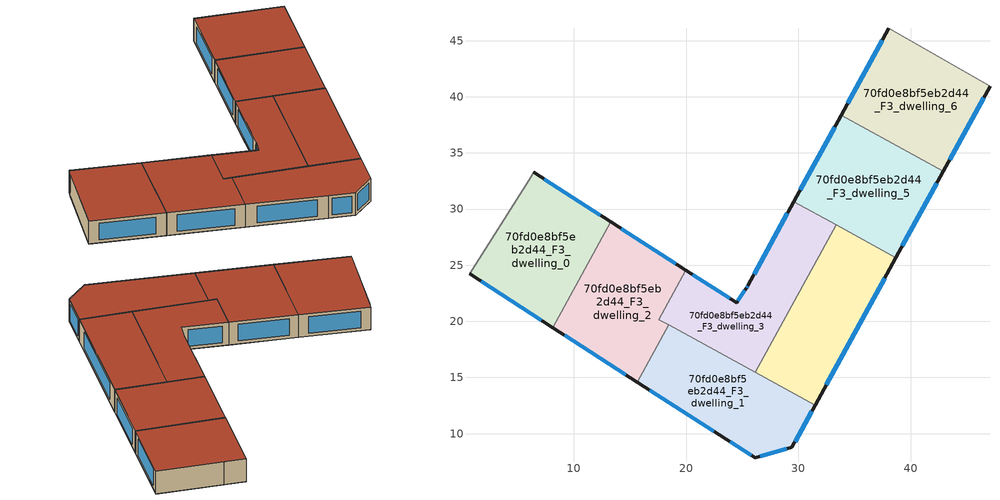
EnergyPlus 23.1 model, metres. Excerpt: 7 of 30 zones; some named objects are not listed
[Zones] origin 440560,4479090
70fd0e8bf5eb2d44_F3_dwelling_0
 floor to 70fd0e8bf5eb2d44_F2_dwelling_0 (EU_floor_Construction): 8.13,19.44 13.29,28.86 6.42,33.27 6.02,32.62 0.7,24.22 z9
 wall outside (EU_wall_Construction): 6.42,33.27 13.29,28.86 / 8.13,19.44 0.7,24.22 z9:12
 wall adiabatic (EU_wall_Construction): 0.7,24.22 6.02,32.62 6.42,33.27 z9:12
 wall to 70fd0e8bf5eb2d44_F3_dwelling_2 (EU_wall_Construction): 13.29,28.86 8.13,19.44 z9:12
 window (EU_Window_Construction): 7.37,32.65 12.33,29.47 / 7.1,20.1 1.73,23.56 z9.42:11.58
 roof outside (EU_roof_Construction): 13.29,28.86 8.13,19.44 0.7,24.22 6.02,32.62 6.42,33.27 z12
70fd0e8bf5eb2d44_F3_dwelling_1
 floor to 70fd0e8bf5eb2d44_F2_dwelling_1 (EU_floor_Construction): 29.42,8.77 31.48,12.53 18.44,19.68 15.65,14.59 23.58,9.49 26.16,7.84 z9
 wall outside (EU_wall_Construction): 31.48,12.53 29.42,8.77 26.16,7.84 23.58,9.49 15.65,14.59 z9:12
 wall to 70fd0e8bf5eb2d44_F3_dwelling_2 (EU_wall_Construction): 15.65,14.59 18.44,19.68 z9:12
 wall to 70fd0e8bf5eb2d44_F3_dwelling_3 (EU_wall_Construction): 18.44,19.68 26.16,15.45 z9:12
 wall to 70fd0e8bf5eb2d44_F3_dwelling_4 (EU_wall_Construction): 26.16,15.45 31.48,12.53 z9:12
 window (EU_Window_Construction): 28.97,8.65 26.61,7.97 / 25.8,8.07 23.94,9.26 / 22.48,10.2 16.75,13.88 / 31.2,12.01 29.71,9.3 z9.42:11.58
 roof outside (EU_roof_Construction): 31.48,12.53 29.42,8.77 26.16,7.84 23.58,9.49 15.65,14.59 18.44,19.68 z12
70fd0e8bf5eb2d44_F3_dwelling_2
 floor to 70fd0e8bf5eb2d44_F2_dwelling_2 (EU_floor_Construction): 15.65,14.59 18.44,19.68 17.57,20.15 19.98,24.55 13.29,28.86 8.13,19.44 z9
 wall outside (EU_wall_Construction): 15.65,14.59 8.13,19.44 / 13.29,28.86 19.98,24.55 z9:12
 wall to 70fd0e8bf5eb2d44_F3_dwelling_3 (EU_wall_Construction): 19.98,24.55 17.57,20.15 18.44,19.68 z9:12
 window (EU_Window_Construction): 14.61,15.26 9.17,18.76 / 14.22,28.26 19.05,25.15 z9.42:11.58
 roof outside (EU_roof_Construction): 19.98,24.55 17.57,20.15 18.44,19.68 15.65,14.59 8.13,19.44 13.29,28.86 z12
70fd0e8bf5eb2d44_F3_dwelling_3
 floor to 70fd0e8bf5eb2d44_F2_dwelling_3 (EU_floor_Construction): 26.16,15.45 33.36,28.59 29.59,30.65 25.49,23.16 25.36,22.96 24.49,21.66 19.98,24.55 17.57,20.15 z9
 wall outside (EU_wall_Construction): 19.98,24.55 24.49,21.66 25.36,22.96 25.49,23.16 29.59,30.65 z9:12
 wall to 70fd0e8bf5eb2d44_F3_dwelling_4 (EU_wall_Construction): 33.36,28.59 26.16,15.45 z9:12
 wall to 70fd0e8bf5eb2d44_F3_dwelling_5 (EU_wall_Construction): 29.59,30.65 33.36,28.59 z9:12
 window (EU_Window_Construction): 20.61,24.15 23.86,22.06 / 24.61,21.84 25.24,22.78 / 25.38,22.99 25.48,23.13 / 26.06,24.2 29.02,29.61 z9.42:11.58
 roof outside (EU_roof_Construction): 33.36,28.59 26.16,15.45 17.57,20.15 19.98,24.55 24.49,21.66 25.36,22.96 25.49,23.16 29.59,30.65 z12
70fd0e8bf5eb2d44_F3_dwelling_4
 floor to 70fd0e8bf5eb2d44_F2_dwelling_4 (EU_floor_Construction): 31.48,12.53 38.69,25.67 33.36,28.59 26.16,15.45 z9
 wall outside (EU_wall_Construction): 38.69,25.67 31.48,12.53 z9:12
 wall to 70fd0e8bf5eb2d44_F3_dwelling_5 (EU_wall_Construction): 33.36,28.59 38.69,25.67 z9:12
 window (EU_Window_Construction): 37.69,23.85 32.48,14.36 z9.42:11.58
 roof outside (EU_roof_Construction): 38.69,25.67 31.48,12.53 26.16,15.45 33.36,28.59 z12
70fd0e8bf5eb2d44_F3_dwelling_5
 floor to 70fd0e8bf5eb2d44_F2_dwelling_5 (EU_floor_Construction): 38.69,25.67 42.91,33.36 33.81,38.34 29.59,30.65 z9
 wall outside (EU_wall_Construction): 29.59,30.65 33.81,38.34 / 42.91,33.36 38.69,25.67 z9:12
 wall to 70fd0e8bf5eb2d44_F3_dwelling_6 (EU_wall_Construction): 33.81,38.34 42.91,33.36 z9:12
 window (EU_Window_Construction): 30.18,31.72 33.22,37.28 / 42.32,32.29 39.27,26.74 z9.42:11.58
 roof outside (EU_roof_Construction): 42.91,33.36 38.69,25.67 29.59,30.65 33.81,38.34 z12
70fd0e8bf5eb2d44_F3_dwelling_6
 floor to 70fd0e8bf5eb2d44_F2_dwelling_6 (EU_floor_Construction): 42.91,33.36 47.07,40.96 40.25,44.88 38.06,46.12 33.81,38.34 z9
 wall outside (EU_wall_Construction): 47.07,40.96 42.91,33.36 / 33.81,38.34 38.06,46.12 z9:12
 wall adiabatic (EU_wall_Construction): 38.06,46.12 40.25,44.88 47.07,40.96 z9:12
 window (EU_Window_Construction): 46.49,39.9 43.48,34.42 / 34.4,39.42 37.47,45.04 z9.42:11.58
 roof outside (EU_roof_Construction): 47.07,40.96 42.91,33.36 33.81,38.34 38.06,46.12 40.25,44.88 z12
[Building]
EU S2 Campaign: North Axis=0; Terrain=City; Solar Distribution=FullExterior
[Site:Location]
Madrid: Latitude=40.5; Longitude=-3.5; Time Zone=1; Elevation=609
[SizingPeriod:WeatherFileDays]
AnnualSizingPeriod: Begin Month=1; Begin Day of Month=1; End Month=12; End Day of Month=31; Day of Week for Start Day=Monday; Use Weather File Daylight Saving Period=No; Use Weather File Rain and Snow Indicators=No
[MATERIAL]
EU_InternalMass_Material: Roughness=MediumRough; Thickness=0.1; Conductivity=1; Density=1800; Specific Heat=900; Thermal Absorptance=0.9; Solar Absorptance=0.7; Visible Absorptance=0.7
[MATERIAL:NOMASS] Roughness=MediumRough; Thermal Absorptance=0.9; Solar Absorptance=0.7; Visible Absorptance=0.7
Name | Thermal Resistance
EU_wall_NoMass | 1.60022
EU_roof_NoMass | 1.57597
EU_floor_NoMass | 0.470652
[WINDOWMATERIAL:SIMPLEGLAZINGSYSTEM]
EU_Window_SimpleGlazing: UFactor=3.28802; Solar Heat Gain Coefficient=0.85; Visible Transmittance=0.85
[CONSTRUCTION]
EU_wall_Construction: EU_wall_NoMass
EU_roof_Construction: EU_roof_NoMass
EU_floor_Construction: EU_floor_NoMass
EU_InternalMass_Construction: EU_InternalMass_Material
EU_Window_Construction: EU_Window_SimpleGlazing
[ZONE] Type=1; Multiplier=1; Ceiling Height=autocalculate; Floor Area=autocalculate; Part of Total Floor Area=Yes
Name | Volume
70fd0e8bf5eb2d44_F3_dwelling_0 | 272.906
70fd0e8bf5eb2d44_F3_dwelling_1 | 272.907
70fd0e8bf5eb2d44_F3_dwelling_2 | 272.896
70fd0e8bf5eb2d44_F3_dwelling_3 | 272.895
70fd0e8bf5eb2d44_F3_dwelling_4 | 272.887
70fd0e8bf5eb2d44_F3_dwelling_5 | 272.918
70fd0e8bf5eb2d44_F3_dwelling_6 | 272.884
[INTERNALMASS] Construction=EU_InternalMass_Construction
Name | Zone or ZoneList | Surface Area
70fd0e8bf5eb2d44_F3_dwelling_0_EU_InternalMass | 70fd0e8bf5eb2d44_F3_dwelling_0 | 90.9687
70fd0e8bf5eb2d44_F3_dwelling_1_EU_InternalMass | 70fd0e8bf5eb2d44_F3_dwelling_1 | 90.9697
70fd0e8bf5eb2d44_F3_dwelling_2_EU_InternalMass | 70fd0e8bf5eb2d44_F3_dwelling_2 | 90.9652
70fd0e8bf5eb2d44_F3_dwelling_3_EU_InternalMass | 70fd0e8bf5eb2d44_F3_dwelling_3 | 90.9653
70fd0e8bf5eb2d44_F3_dwelling_4_EU_InternalMass | 70fd0e8bf5eb2d44_F3_dwelling_4 | 90.9636
70fd0e8bf5eb2d44_F3_dwelling_5_EU_InternalMass | 70fd0e8bf5eb2d44_F3_dwelling_5 | 90.9726
70fd0e8bf5eb2d44_F3_dwelling_6_EU_InternalMass | 70fd0e8bf5eb2d44_F3_dwelling_6 | 90.9612
[OTHEREQUIPMENT] Fuel Type=Electricity; Design Level Calculation Method=Watts/Area; Power per Zone Floor Area=1; Fraction Latent=0; Fraction Radiant=0; Fraction Lost=0; Carbon Dioxide Generation Rate=0; EndUse Subcategory=EU_Step8_InternalGains
Name | Zone or ZoneList or Space or SpaceList | Schedule
EU_Step8_InternalGain_70fd0e8bf5eb2d44_F3_dwelling_0_f000 | 70fd0e8bf5eb2d44_F3_dwelling_0 | EU_Step8_GainSchedule_70fd0e8bf5eb2d44_F3_dwelling_0_f000
EU_Step8_InternalGain_70fd0e8bf5eb2d44_F3_dwelling_1_f000 | 70fd0e8bf5eb2d44_F3_dwelling_1 | EU_Step8_GainSchedule_70fd0e8bf5eb2d44_F3_dwelling_1_f000
EU_Step8_InternalGain_70fd0e8bf5eb2d44_F3_dwelling_2_f000 | 70fd0e8bf5eb2d44_F3_dwelling_2 | EU_Step8_GainSchedule_70fd0e8bf5eb2d44_F3_dwelling_2_f000
EU_Step8_InternalGain_70fd0e8bf5eb2d44_F3_dwelling_3_f000 | 70fd0e8bf5eb2d44_F3_dwelling_3 | EU_Step8_GainSchedule_70fd0e8bf5eb2d44_F3_dwelling_3_f000
EU_Step8_InternalGain_70fd0e8bf5eb2d44_F3_dwelling_4_f000 | 70fd0e8bf5eb2d44_F3_dwelling_4 | EU_Step8_GainSchedule_70fd0e8bf5eb2d44_F3_dwelling_4_f000
EU_Step8_InternalGain_70fd0e8bf5eb2d44_F3_dwelling_5_f000 | 70fd0e8bf5eb2d44_F3_dwelling_5 | EU_Step8_GainSchedule_70fd0e8bf5eb2d44_F3_dwelling_5_f000
EU_Step8_InternalGain_70fd0e8bf5eb2d44_F3_dwelling_6_f000 | 70fd0e8bf5eb2d44_F3_dwelling_6 | EU_Step8_GainSchedule_70fd0e8bf5eb2d44_F3_dwelling_6_f000
[ZONEVENTILATION:DESIGNFLOWRATE] Schedule=EU_AlwaysOn; Design Flow Rate Calculation Method=AirChanges/Hour; Air Changes per Hour=0.480704; Ventilation Type=Natural; Fan Pressure Rise=0; Fan Total Efficiency=1; Constant Term Coefficient=1; Temperature Term Coefficient=0; Velocity Term Coefficient=0; Velocity Squared Term Coefficient=0; Minimum Indoor Temperature=-100; Maximum Indoor Temperature=100; Delta Temperature=-100; Minimum Outdoor Temperature=-100; Maximum Outdoor Temperature=100; Maximum Wind Speed=40
Name | Zone or ZoneList or Space or SpaceList
EU_ConstantAir_70fd0e8bf5eb2d44_F3_dwelling_0 | 70fd0e8bf5eb2d44_F3_dwelling_0
EU_ConstantAir_70fd0e8bf5eb2d44_F3_dwelling_1 | 70fd0e8bf5eb2d44_F3_dwelling_1
EU_ConstantAir_70fd0e8bf5eb2d44_F3_dwelling_2 | 70fd0e8bf5eb2d44_F3_dwelling_2
EU_ConstantAir_70fd0e8bf5eb2d44_F3_dwelling_3 | 70fd0e8bf5eb2d44_F3_dwelling_3
EU_ConstantAir_70fd0e8bf5eb2d44_F3_dwelling_4 | 70fd0e8bf5eb2d44_F3_dwelling_4
EU_ConstantAir_70fd0e8bf5eb2d44_F3_dwelling_5 | 70fd0e8bf5eb2d44_F3_dwelling_5
EU_ConstantAir_70fd0e8bf5eb2d44_F3_dwelling_6 | 70fd0e8bf5eb2d44_F3_dwelling_6
[HVACTEMPLATE:ZONE:IDEALLOADSAIRSYSTEM] System Availability Schedule=EU_AlwaysOn; Maximum Heating Supply Air Temperature=50; Minimum Cooling Supply Air Temperature=13; Maximum Heating Supply Air Humidity Ratio=0.0156; Minimum Cooling Supply Air Humidity Ratio=0.0077; Heating Limit=NoLimit; Cooling Limit=NoLimit; Heating Availability Schedule=EU_AlwaysOn; Cooling Availability Schedule=EU_CoolingOff; Dehumidification Control Type=ConstantSensibleHeatRatio; Cooling Sensible Heat Ratio=0.7; Dehumidification Setpoint=60; Humidification Control Type=None; Humidification Setpoint=30; Outdoor Air Method=None; Outdoor Air Flow Rate per Person=0.00944; Outdoor Air Flow Rate per Zone Floor Area=0; Outdoor Air Flow Rate per Zone=0; Demand Controlled Ventilation Type=None; Outdoor Air Economizer Type=NoEconomizer; Heat Recovery Type=None; Sensible Heat Recovery Effectiveness=0.7; Latent Heat Recovery Effectiveness=0.65
Name | Template Thermostat
70fd0e8bf5eb2d44_F3_dwelling_0 | EU_HeatOnly_70fd0e8bf5eb2d44_F3_dwelling_0
70fd0e8bf5eb2d44_F3_dwelling_1 | EU_HeatOnly_70fd0e8bf5eb2d44_F3_dwelling_1
70fd0e8bf5eb2d44_F3_dwelling_2 | EU_HeatOnly_70fd0e8bf5eb2d44_F3_dwelling_2
70fd0e8bf5eb2d44_F3_dwelling_3 | EU_HeatOnly_70fd0e8bf5eb2d44_F3_dwelling_3
70fd0e8bf5eb2d44_F3_dwelling_4 | EU_HeatOnly_70fd0e8bf5eb2d44_F3_dwelling_4
70fd0e8bf5eb2d44_F3_dwelling_5 | EU_HeatOnly_70fd0e8bf5eb2d44_F3_dwelling_5
70fd0e8bf5eb2d44_F3_dwelling_6 | EU_HeatOnly_70fd0e8bf5eb2d44_F3_dwelling_6
[SIZING:ZONE] Zone Cooling Design Supply Air Temperature Input Method=SupplyAirTemperature; Zone Cooling Design Supply Air Temperature=13; Zone Heating Design Supply Air Temperature Input Method=SupplyAirTemperature; Zone Heating Design Supply Air Temperature=50; Zone Cooling Design Supply Air Humidity Ratio=0.008; Zone Heating Design Supply Air Humidity Ratio=0.008; Cooling Design Air Flow Method=DesignDay; Cooling Design Air Flow Rate=0; Cooling Minimum Air Flow per Zone Floor Area=0.000762; Cooling Minimum Air Flow=0; Cooling Minimum Air Flow Fraction=0.2; Heating Design Air Flow Method=DesignDay; Heating Design Air Flow Rate=0; Heating Maximum Air Flow per Zone Floor Area=0.002032; Heating Maximum Air Flow=0.141576; Heating Maximum Air Flow Fraction=0.3; Account for Dedicated Outdoor Air System=No; Dedicated Outdoor Air System Control Strategy=NeutralSupplyAir; Dedicated Outdoor Air Low Setpoint Temperature for Design=autosize; Dedicated Outdoor Air High Setpoint Temperature for Design=autosize; Zone Load Sizing Method=Sensible Load Only No Latent Load; Zone Latent Cooling Design Supply Air Humidity Ratio Input Method=HumidityRatioDifference; Zone Cooling Design Supply Air Humidity Ratio Difference=0.005; Zone Latent Heating Design Supply Air Humidity Ratio Input Method=HumidityRatioDifference; Zone Humidification Design Supply Air Humidity Ratio Difference=0.005
70fd0e8bf5eb2d44_F3_dwelling_0; 70fd0e8bf5eb2d44_F3_dwelling_1; 70fd0e8bf5eb2d44_F3_dwelling_2; 70fd0e8bf5eb2d44_F3_dwelling_3; 70fd0e8bf5eb2d44_F3_dwelling_4; 70fd0e8bf5eb2d44_F3_dwelling_5; 70fd0e8bf5eb2d44_F3_dwelling_6
[SCHEDULE:CONSTANT]
Name | Hourly Value
EU_AlwaysOn | 1
EU_CoolingOff | 0
[SCHEDULE:FILE] Column Number=1; Rows to Skip at Top=0; Number of Hours of Data=8760; Column Separator=Comma; Interpolate to Timestep=No; Minutes per Item=60; Adjust Schedule for Daylight Savings=Yes
Name | File
EU_Step8_GainSchedule_70fd0e8bf5eb2d44_F3_dwelling_0_f000 | ../../schedules/70fd0e8bf5eb2d44/70fd0e8bf5eb2d44_F3_dwelling_0_f000_gain.csv
EU_Step8_GainSchedule_70fd0e8bf5eb2d44_F3_dwelling_1_f000 | ../../schedules/70fd0e8bf5eb2d44/70fd0e8bf5eb2d44_F3_dwelling_1_f000_gain.csv
EU_Step8_GainSchedule_70fd0e8bf5eb2d44_F3_dwelling_2_f000 | ../../schedules/70fd0e8bf5eb2d44/70fd0e8bf5eb2d44_F3_dwelling_2_f000_gain.csv
EU_Step8_GainSchedule_70fd0e8bf5eb2d44_F3_dwelling_3_f000 | ../../schedules/70fd0e8bf5eb2d44/70fd0e8bf5eb2d44_F3_dwelling_3_f000_gain.csv
EU_Step8_GainSchedule_70fd0e8bf5eb2d44_F3_dwelling_4_f000 | ../../schedules/70fd0e8bf5eb2d44/70fd0e8bf5eb2d44_F3_dwelling_4_f000_gain.csv
EU_Step8_GainSchedule_70fd0e8bf5eb2d44_F3_dwelling_5_f000 | ../../schedules/70fd0e8bf5eb2d44/70fd0e8bf5eb2d44_F3_dwelling_5_f000_gain.csv
EU_Step8_GainSchedule_70fd0e8bf5eb2d44_F3_dwelling_6_f000 | ../../schedules/70fd0e8bf5eb2d44/70fd0e8bf5eb2d44_F3_dwelling_6_f000_gain.csv
